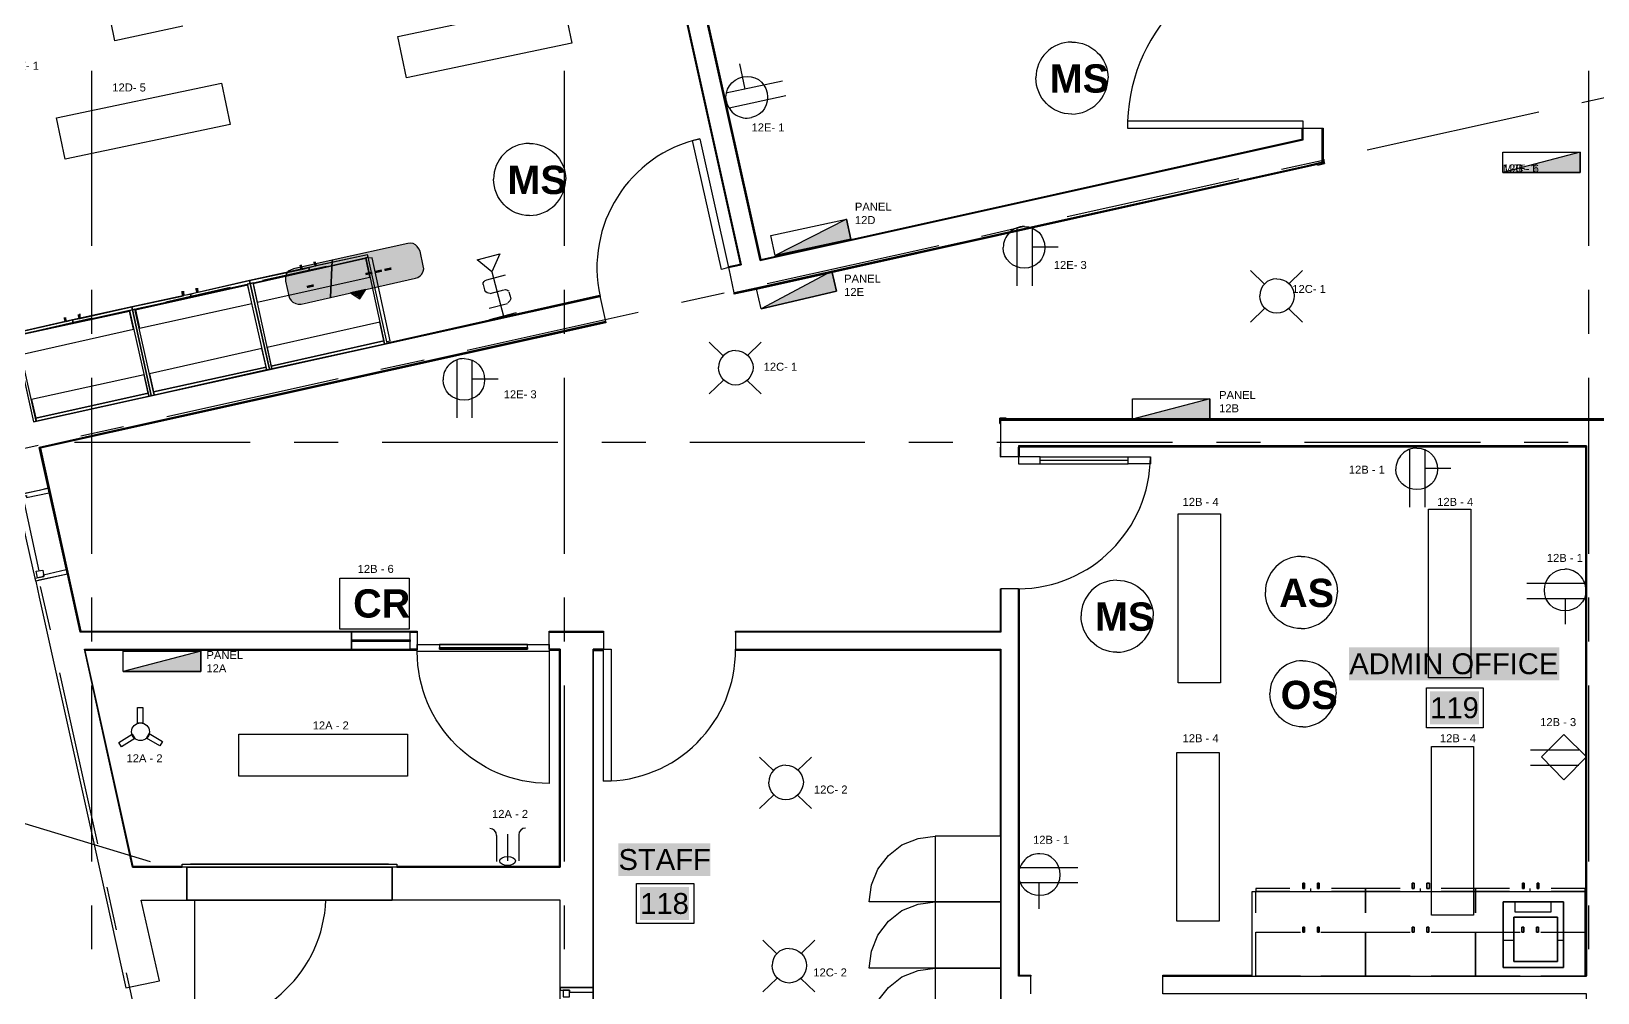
# Model space of a CAD drawing. Header units: inches. Extents: x 14.2 to 49.7, y 0.3 to 22.9.
# Drawn here: x 29.182 to 33.636, y 7.298 to 10.032 of the extents above; entities that cross this region are included whole.
import ezdxf

# ---------------------------------------------------------------- set-up
doc = ezdxf.new("R2010")
doc.units = ezdxf.units.IN
doc.header["$MEASUREMENT"] = 0
for name, color, linetype in [('PDF2_Geometry', 7, 'Continuous'), ('PDF2_Text', 7, 'Continuous'), ('PDF_Text', 7, 'Continuous')]:
    doc.layers.add(name, color=color, linetype=linetype)
for name, color, linetype, true_color in [('PDF2_Solid Fills', 7, 'Continuous', 0x7f7f7f), ('PDF_Geometry', 7, 'Continuous', 0x777777), ('PDF_Solid Fills', 7, 'Continuous', 0xffffff)]:
    doc.layers.add(name, color=color, linetype=linetype, true_color=true_color)
doc.styles.add('PDF Arial', font='arial.ttf')
doc.styles.add('PDF ArialRoundedMT Bold', font='arialbd.ttf')

msp = doc.modelspace()

# ---------------------------------------------------------------- hatches: boundary and pattern name
at = {"layer": 'PDF2_Solid Fills', "lineweight": 25, "transparency": 33554559}
for points in [[(31.297, 9.3958), (31.5123, 9.4412), (31.4998, 9.4982), (31.4949, 9.4971)], [(32.3133, 8.9307), (32.5333, 8.929), (32.5333, 8.9874), (32.5283, 8.9874)], [(29.4436, 8.213), (29.6636, 8.2113), (29.6636, 8.2696), (29.6586, 8.2696)]]:
    msp.add_hatch(color=256, dxfattribs=at).paths.add_polyline_path(points)
at = {"layer": 'PDF_Solid Fills', "lineweight": 25, "transparency": 33554559}
for color, points in [(256, [(33.3668, 9.6321), (33.5868, 9.6305), (33.5868, 9.6888), (33.5818, 9.6888)]), (256, [(33.3668, 9.6321), (33.5868, 9.6305), (33.5868, 9.6888), (33.5818, 9.6888)]), (256, [(33.3668, 9.6321), (33.5868, 9.6305), (33.5868, 9.6888), (33.5818, 9.6888)]), (256, [(30.0345, 9.2767), (30.0478, 9.2801), (30.0561, 9.2817), (30.0695, 9.2851), (30.0778, 9.2867), (30.0845, 9.2884), (30.0928, 9.2901), (30.1061, 9.2934), (30.1145, 9.2951), (30.1211, 9.2967), (30.1295, 9.2984), (30.1428, 9.3017), (30.1511, 9.3034), (30.1578, 9.3051), (30.1661, 9.3067), (30.1795, 9.3101), (30.1878, 9.3117), (30.1944, 9.3134), (30.2028, 9.3151), (30.2161, 9.3184), (30.2244, 9.3201), (30.2311, 9.3217), (30.2394, 9.3234), (30.2528, 9.3267), (30.2611, 9.3284), (30.2811, 9.3334), (30.2844, 9.3351), (30.2928, 9.3434), (30.2944, 9.3467), (30.2961, 9.3517), (30.2978, 9.3651), (30.2961, 9.3651), (30.2961, 9.3734), (30.2944, 9.3734), (30.2944, 9.3817), (30.2928, 9.3817), (30.2928, 9.3901), (30.2911, 9.3901), (30.2911, 9.3984), (30.2894, 9.3984), (30.2894, 9.4067), (30.2878, 9.4067), (30.2878, 9.4101), (30.2861, 9.4101), (30.2861, 9.4134), (30.2844, 9.4134), (30.2844, 9.4167), (30.2744, 9.4267), (30.2678, 9.4301), (30.2528, 9.4301), (30.2461, 9.4284), (30.2378, 9.4267), (30.2311, 9.4251), (30.2144, 9.4217), (30.2078, 9.4201), (30.1994, 9.4184), (30.1928, 9.4167), (30.1761, 9.4134), (30.1695, 9.4117), (30.1611, 9.4101), (30.1545, 9.4084), (30.1378, 9.4051), (30.1311, 9.4034), (30.1228, 9.4017), (30.1161, 9.4001), (30.0995, 9.3967), (30.0928, 9.3951), (30.0845, 9.3934), (30.0778, 9.3917), (30.0611, 9.3884), (30.0545, 9.3867), (30.0378, 9.3834), (30.0361, 9.3467), (30.0345, 9.3117)]), (256, [(29.9045, 9.3217), (29.9061, 9.3217), (29.9061, 9.3151), (29.9078, 9.3151), (29.9078, 9.3084), (29.9095, 9.3084), (29.9095, 9.3017), (29.9111, 9.3017), (29.9111, 9.2951), (29.9128, 9.2951), (29.9128, 9.2884), (29.9145, 9.2884), (29.9145, 9.2801), (29.9161, 9.2801), (29.9161, 9.2734), (29.9178, 9.2734), (29.9211, 9.2701), (29.9211, 9.2667), (29.9228, 9.2667), (29.9261, 9.2634), (29.9311, 9.2617), (29.9345, 9.2601), (29.9411, 9.2584), (29.9495, 9.2567), (29.9495, 9.2584), (29.9661, 9.2617), (29.9728, 9.2634), (29.9811, 9.2651), (29.9878, 9.2667), (29.9961, 9.2684), (30.0028, 9.2701), (30.0111, 9.2717), (30.0178, 9.2734), (30.0261, 9.2751), (30.0328, 9.2767), (30.0378, 9.3817), (30.0311, 9.3817), (30.0245, 9.3801), (30.0161, 9.3784), (30.0095, 9.3767), (30.0011, 9.3751), (29.9878, 9.3717), (29.9795, 9.3701), (29.9728, 9.3684), (29.9645, 9.3667), (29.9511, 9.3634), (29.9428, 9.3617), (29.9361, 9.3601), (29.9278, 9.3584), (29.9245, 9.3567), (29.9195, 9.3551), (29.9128, 9.3517), (29.9111, 9.3484), (29.9078, 9.3451), (29.9045, 9.3317)]), (256, [(31.2573, 9.2449), (31.4719, 9.2933), (31.4586, 9.3501), (31.4538, 9.3489)]), (7, [(30.1311, 9.2967), (30.1328, 9.2984), (30.1261, 9.2984), (30.1195, 9.2967), (30.1111, 9.2951), (30.0978, 9.2917), (30.0895, 9.2901), (30.0961, 9.2867), (30.0978, 9.2851), (30.1011, 9.2834), (30.1028, 9.2817), (30.1095, 9.2784), (30.1111, 9.2767), (30.1178, 9.2734), (30.1178, 9.2751), (30.1195, 9.2784), (30.1211, 9.2801), (30.1245, 9.2867), (30.1261, 9.2884), (30.1278, 9.2917), (30.1295, 9.2934)])]:
    msp.add_hatch(color=color, dxfattribs=at).paths.add_polyline_path(points)

# ---------------------------------------------------------------- linework, layer by layer
at = {"lineweight": 25}
for p, q in [((30.505, 7.7454), (30.505, 7.6716)), ((30.5363, 7.7496), (30.5363, 7.673)), ((30.5679, 7.7471), (30.5679, 7.6732))]:
    msp.add_line(p, q, dxfattribs=at)
for points in [[(29.4842, 8.0647), (29.4842, 8.1091), (29.499, 8.1091), (29.499, 8.0647), (29.4842, 8.0647)], [(29.4309, 8.0098), (29.4684, 8.0335), (29.4763, 8.021), (29.4388, 7.9973), (29.4309, 8.0098)], [(29.5476, 8.0001), (29.5093, 8.0226), (29.5169, 8.0353), (29.5551, 8.0128), (29.5476, 8.0001)]]:
    msp.add_lwpolyline(points, dxfattribs=at)
msp.add_circle((29.4924, 8.0404), 0.0253, dxfattribs=at)
for centre, start, end in [((30.4855, 7.7454), 0.0232, 90.0232), ((30.5874, 7.7471), 89.9768, 179.9768)]:
    msp.add_arc(centre, 0.0195, start, end, dxfattribs=at)
msp.add_ellipse((30.5363, 7.673), major_axis=(0.0223, 0), ratio=0.562044, dxfattribs=at)
at = {"layer": 'PDF2_Geometry', "lineweight": 25}
for points in [[(30.7188, 9.9982), (30.249, 9.8996), (30.2244, 10.0171), (30.6941, 10.1157)], [(29.7478, 9.767), (29.278, 9.6685), (29.2534, 9.7859), (29.7231, 9.8845)], [(31.5123, 9.4412), (31.2974, 9.3942), (31.2849, 9.4512), (31.4998, 9.4982)], [(31.4998, 9.4982), (31.2974, 9.3942), (31.5123, 9.4412)], [(30.5147, 9.3991), (30.4917, 9.3483), (30.4502, 9.3822)], [(32.5333, 8.929), (32.3133, 8.929), (32.3133, 8.9874), (32.5333, 8.9874)], [(32.5333, 8.9874), (32.3133, 8.929), (32.5333, 8.929)], [(32.5637, 8.6597), (32.5637, 8.1797), (32.4437, 8.1797), (32.4437, 8.6597)], [(33.2756, 8.6735), (33.2756, 8.1936), (33.1556, 8.1936), (33.1556, 8.6735)], [(30.2564, 8.4771), (30.2564, 8.3321), (30.0597, 8.3321), (30.0597, 8.4771)], [(29.6636, 8.2113), (29.4436, 8.2113), (29.4436, 8.2696), (29.6636, 8.2696)], [(29.6636, 8.2696), (29.4436, 8.2113), (29.6636, 8.2113)], [(30.2518, 7.914), (29.7718, 7.914), (29.7718, 8.034), (30.2518, 8.034)], [(33.6049, 7.9688), (33.5399, 7.9038), (33.4766, 7.9688), (33.5399, 8.0322)], [(32.5599, 7.9818), (32.5599, 7.5019), (32.4399, 7.5019), (32.4399, 7.9818)], [(33.2837, 7.9984), (33.2837, 7.5184), (33.1637, 7.5184), (33.1637, 7.9984)]]:
    msp.add_lwpolyline(points, close=True, dxfattribs=at)
for points in [[(31.1957, 9.9396), (31.2109, 9.8679)], [(31.3185, 9.8908), (31.1572, 9.8564)], [(31.3276, 9.8484), (31.1662, 9.814)], [(31.9859, 9.3088), (31.9859, 9.4738)], [(32.0293, 9.3088), (32.0293, 9.4738)], [(32.1026, 9.4188), (32.0293, 9.4188)], [(30.4667, 9.3125), (30.4717, 9.2931)], [(30.477, 9.3255), (30.5302, 9.3394)], [(30.4917, 9.3483), (30.5246, 9.2225)], [(32.6487, 9.352), (32.6887, 9.3136)], [(32.7971, 9.352), (32.7571, 9.3136)], [(30.4871, 9.2868), (30.5258, 9.2969)], [(30.5463, 9.2713), (30.5413, 9.2906)], [(30.4843, 9.2447), (30.5359, 9.2582)], [(30.4859, 9.2124), (30.5617, 9.2322)], [(32.6487, 9.2053), (32.6887, 9.2436)], [(32.7971, 9.2053), (32.7571, 9.2436)], [(31.1095, 9.1479), (31.1495, 9.1095)], [(31.2579, 9.1479), (31.2179, 9.1095)], [(30.3928, 8.9332), (30.3928, 9.0982)], [(30.4361, 8.9332), (30.4361, 9.0982)], [(30.5094, 9.0432), (30.4361, 9.0432)], [(31.1095, 9.0012), (31.1495, 9.0395)], [(31.2579, 9.0012), (31.2179, 9.0395)], [(33.1025, 8.6789), (33.1025, 8.8439)], [(33.1458, 8.6789), (33.1458, 8.8439)], [(33.2191, 8.7889), (33.1458, 8.7889)], [(33.4349, 8.4627), (33.5999, 8.4627)], [(33.4349, 8.4193), (33.5999, 8.4193)], [(33.5449, 8.346), (33.5449, 8.4193)], [(33.4449, 7.9888), (33.5832, 7.9888)], [(31.2525, 7.9684), (31.2925, 7.9301)], [(31.4008, 7.9684), (31.3608, 7.9301)], [(33.4449, 7.9455), (33.5832, 7.9455)], [(31.2525, 7.8218), (31.2925, 7.8601)], [(31.4008, 7.8218), (31.3608, 7.8601)], [(32.1578, 7.6537), (31.9928, 7.6537)], [(32.1578, 7.6104), (31.9928, 7.6104)], [(32.0478, 7.537), (32.0478, 7.6104)], [(31.2618, 7.4476), (31.3018, 7.4092)], [(31.4101, 7.4476), (31.3701, 7.4092)], [(31.2618, 7.3009), (31.3018, 7.3392)], [(31.4101, 7.3009), (31.3701, 7.3392)]]:
    msp.add_lwpolyline(points, dxfattribs=at)
for centre, radius, start, end in [((32.1399, 9.9007), 0.101, 89.6269, 180.3731), ((32.1401, 9.9006), 0.1038, 270.2862, 359.7138), ((31.2172, 9.8451), 0.0597, 191.7901, 282.2695), ((30.5977, 9.6122), 0.101, 89.6269, 180.3731), ((30.5979, 9.6121), 0.1038, 270.2862, 359.7138), ((32.0057, 9.4174), 0.0597, 89.7603, 180.2397), ((32.7238, 9.2803), 0.0484, 90.0411, 179.9589), ((30.4125, 9.0418), 0.0597, 89.7603, 180.2397), ((31.1846, 9.0762), 0.0484, 90.0411, 179.9589), ((33.1222, 8.7874), 0.0597, 89.7603, 180.2397), ((32.7923, 8.4378), 0.101, 89.6269, 180.3731), ((32.2684, 8.3704), 0.101, 89.6269, 180.3731), ((33.5435, 8.4429), 0.0597, 359.7603, 90.2397), ((32.7924, 8.4377), 0.1038, 270.2862, 359.7138), ((32.2686, 8.3702), 0.1038, 270.2862, 359.7138), ((32.7974, 8.1493), 0.0932, 89.9056, 180.0944), ((32.7965, 8.1502), 0.096, 270.6194, 359.3806), ((31.3275, 7.8967), 0.0484, 90.0411, 179.9589), ((32.0493, 7.6339), 0.0597, 89.7603, 180.2397), ((31.3368, 7.3759), 0.0484, 90.0411, 179.9589)]:
    msp.add_arc(centre, radius, start, end, dxfattribs=at)
for points in [[(32.1406, 10.0017), (32.1972, 10.0017), (32.2439, 9.9567), (32.2439, 9.9)], [(31.1588, 9.8329), (31.1518, 9.8655), (31.1727, 9.8955), (31.2053, 9.9025)], [(31.2053, 9.9025), (31.2379, 9.9094), (31.2675, 9.8902), (31.2745, 9.8576)], [(32.1406, 9.7967), (32.0839, 9.7967), (32.0389, 9.8434), (32.0389, 9.9)], [(31.2745, 9.8576), (31.2814, 9.825), (31.2625, 9.7937), (31.2299, 9.7867)], [(30.5984, 9.7132), (30.655, 9.7132), (30.7017, 9.6682), (30.7017, 9.6115)], [(30.5984, 9.5082), (30.5417, 9.5082), (30.4967, 9.5549), (30.4967, 9.6115)], [(32.0059, 9.4771), (32.0393, 9.4771), (32.0643, 9.4505), (32.0643, 9.4172)], [(32.0059, 9.3588), (31.9726, 9.3588), (31.9459, 9.3838), (31.9459, 9.4172)], [(32.0643, 9.4172), (32.0643, 9.3838), (32.0393, 9.3588), (32.0059, 9.3588)], [(30.4667, 9.3125), (30.4666, 9.3193), (30.4706, 9.3238), (30.477, 9.3255)], [(32.7237, 9.3286), (32.7504, 9.3286), (32.7737, 9.307), (32.7737, 9.2803)], [(30.4871, 9.2868), (30.4803, 9.2867), (30.4746, 9.2887), (30.4713, 9.2947)], [(30.5274, 9.2973), (30.5323, 9.2986), (30.5363, 9.2962), (30.5404, 9.2938)], [(30.5459, 9.2729), (30.5455, 9.2676), (30.5415, 9.2631), (30.5371, 9.2603)], [(32.7237, 9.2303), (32.6971, 9.2303), (32.6754, 9.2536), (32.6754, 9.2803)], [(32.7737, 9.2803), (32.7737, 9.2536), (32.7504, 9.2303), (32.7237, 9.2303)], [(30.4128, 9.1015), (30.4461, 9.1015), (30.4711, 9.0749), (30.4711, 9.0415)], [(31.1845, 9.1245), (31.2112, 9.1245), (31.2345, 9.1029), (31.2345, 9.0762)], [(31.1845, 9.0262), (31.1579, 9.0262), (31.1362, 9.0495), (31.1362, 9.0762)], [(31.2345, 9.0762), (31.2345, 9.0495), (31.2112, 9.0262), (31.1845, 9.0262)], [(30.4128, 8.9832), (30.3794, 8.9832), (30.3528, 9.0082), (30.3528, 9.0415)], [(30.4711, 9.0415), (30.4711, 9.0082), (30.4461, 8.9832), (30.4128, 8.9832)], [(33.1224, 8.8472), (33.1558, 8.8472), (33.1808, 8.8205), (33.1808, 8.7872)], [(33.1224, 8.7289), (33.0891, 8.7289), (33.0625, 8.7539), (33.0625, 8.7872)], [(33.1808, 8.7872), (33.1808, 8.7539), (33.1558, 8.7289), (33.1224, 8.7289)], [(32.793, 8.5388), (32.8496, 8.5388), (32.8963, 8.4938), (32.8963, 8.4372)], [(32.2691, 8.4714), (32.3258, 8.4714), (32.3724, 8.4264), (32.3724, 8.3697)], [(33.4849, 8.4427), (33.4849, 8.476), (33.5099, 8.5027), (33.5433, 8.5027)], [(32.793, 8.3339), (32.7363, 8.3339), (32.6913, 8.3805), (32.6913, 8.4372)], [(33.5433, 8.3843), (33.5099, 8.3843), (33.4849, 8.4093), (33.4849, 8.4427)], [(33.6033, 8.4427), (33.6033, 8.4093), (33.5766, 8.3843), (33.5433, 8.3843)], [(32.2691, 8.2664), (32.2124, 8.2664), (32.1674, 8.3131), (32.1674, 8.3697)], [(32.7975, 8.2425), (32.8492, 8.2425), (32.8925, 8.2008), (32.8925, 8.1491)], [(32.7975, 8.0541), (32.7459, 8.0541), (32.7042, 8.0975), (32.7042, 8.1491)], [(31.3275, 7.9451), (31.3541, 7.9451), (31.3775, 7.9234), (31.3775, 7.8968)], [(31.3275, 7.8468), (31.3008, 7.8468), (31.2791, 7.8701), (31.2791, 7.8968)], [(31.3775, 7.8968), (31.3775, 7.8701), (31.3541, 7.8468), (31.3275, 7.8468)], [(32.1078, 7.6337), (32.1078, 7.667), (32.0828, 7.6937), (32.0495, 7.6937)], [(31.9895, 7.6337), (31.9895, 7.6004), (32.0162, 7.5754), (32.0495, 7.5754)], [(32.0495, 7.5754), (32.0828, 7.5754), (32.1078, 7.6004), (32.1078, 7.6337)], [(31.3368, 7.4242), (31.3635, 7.4242), (31.3868, 7.4026), (31.3868, 7.3759)], [(31.3368, 7.3259), (31.3101, 7.3259), (31.2885, 7.3492), (31.2885, 7.3759)], [(31.3868, 7.3759), (31.3868, 7.3492), (31.3635, 7.3259), (31.3368, 7.3259)]]:
    msp.add_open_spline(points, degree=3, dxfattribs=at)
at = {"layer": 'PDF_Geometry', "lineweight": 25}
for points in [[(30.6744, 11.9833), (31.2544, 9.3801), (32.7993, 9.7234), (32.7993, 9.7567), (32.8527, 9.7567), (32.8527, 9.7317), (32.8527, 9.6601), (32.7993, 9.6467), (31.2427, 9.3017), (31.1811, 9.2884), (31.1661, 9.3567), (31.1644, 9.3601), (31.2011, 9.3684), (30.6211, 11.9766)], [(31.2544, 9.3801), (30.6744, 11.9833)], [(30.6761, 11.9833), (31.2544, 9.3817), (30.6761, 11.9833)], [(28.6095, 11.5283), (29.1328, 9.1734), (28.6112, 11.5283), (28.6112, 11.5266), (30.6194, 11.9733), (31.1977, 9.3701), (31.1994, 9.3701), (30.6194, 11.975), (30.6211, 11.9766), (31.2011, 9.3684)], [(31.1994, 9.3701), (30.6211, 11.975)], [(30.6778, 11.9816), (31.2561, 9.3834), (32.796, 9.7251), (32.7977, 9.7251), (32.796, 9.7251), (32.796, 9.7567), (32.7977, 9.7567), (32.7993, 9.7567)], [(29.1345, 9.1751), (28.6112, 11.5266), (28.6112, 11.5283), (29.1328, 9.1734), (29.2795, 9.2067)], [(29.3545, 9.4217), (29.3545, 9.92)], [(30.6978, 9.4217), (30.6978, 9.92)], [(33.611, 9.4217), (33.611, 9.92)], [(33.591, 9.83), (33.7126, 9.8567)], [(32.981, 9.6951), (33.4693, 9.8034)], [(32.8543, 9.6584), (31.2444, 9.3001), (31.1811, 9.2867), (31.1811, 9.2884), (31.2427, 9.3017), (32.8527, 9.6601), (32.8527, 9.7567), (32.8543, 9.7567), (32.8543, 9.6717), (32.8543, 9.7567), (32.856, 9.7567), (32.856, 9.6717), (32.8593, 9.6567), (32.841, 9.6517), (32.841, 9.6534), (31.2444, 9.2984), (31.1811, 9.2851), (31.1811, 9.2867), (31.2444, 9.3001), (32.841, 9.6551)], [(32.7977, 9.7567), (32.7977, 9.7251), (32.7977, 9.7567)], [(32.7977, 9.7251), (32.7977, 9.7567)], [(31.1644, 9.3617), (31.1644, 9.3634), (31.1977, 9.3701), (31.1994, 9.3701), (31.1644, 9.3617), (31.1644, 9.3601), (31.1444, 9.3551), (31.0627, 9.7217), (31.0827, 9.7267), (31.1644, 9.3601)], [(31.2544, 9.3817), (32.7977, 9.7251), (31.2544, 9.3817)], [(32.7993, 9.7234), (31.2994, 9.3901)], [(32.7377, 9.6401), (32.8593, 9.6667)], [(32.8543, 9.6651), (32.8543, 9.6584), (32.8543, 9.6651)], [(32.1277, 9.5051), (32.616, 9.6134)], [(31.8844, 9.4501), (32.006, 9.4784)], [(31.2744, 9.3151), (31.7627, 9.4234)], [(30.1944, 9.1467), (30.7978, 9.2817), (30.7978, 9.2801), (30.7994, 9.2801), (30.7994, 9.2784), (29.1878, 8.9218), (30.7994, 9.2801), (30.1944, 9.1451), (30.1928, 9.1501), (30.2028, 9.1517), (30.1511, 9.3884), (30.1411, 9.3867), (30.1395, 9.3901), (30.1378, 9.3967), (29.9911, 9.3651)], [(29.6561, 9.2901), (29.8028, 9.3234), (29.9495, 9.3551), (29.9478, 9.3634), (29.9461, 9.3667), (29.9461, 9.3651), (29.9478, 9.3634), (29.9495, 9.3551)], [(30.1328, 9.3867), (29.8128, 9.3151), (30.1328, 9.3867)], [(29.8128, 9.3151), (30.1328, 9.3867)], [(30.0211, 9.3634), (29.8395, 9.3234)], [(29.9511, 9.3551), (29.9711, 9.3601), (29.9728, 9.3517), (30.1395, 9.3901), (30.1378, 9.3967), (29.9711, 9.3601), (29.9895, 9.3651)], [(31.1644, 9.3617), (31.1994, 9.3701), (31.1644, 9.3617)], [(29.7978, 9.3117), (29.4778, 9.2417), (29.7978, 9.3117)], [(29.4778, 9.2401), (29.7978, 9.3117)], [(29.6161, 9.2817), (29.6345, 9.2851), (29.6361, 9.2784), (29.8045, 9.3151), (29.8028, 9.3234), (29.6345, 9.2851), (29.6545, 9.2901)], [(29.3212, 9.2151), (29.4678, 9.2484), (29.6145, 9.2801)], [(29.3545, 9.1717), (29.3545, 9.2967)], [(29.7478, 9.3034), (29.5645, 9.2617)], [(30.6978, 9.1717), (30.6978, 9.2967)], [(31.0311, 9.2617), (31.1527, 9.2884)], [(33.611, 9.1717), (33.611, 9.2967)], [(29.4611, 9.2384), (29.1412, 9.1667), (29.4611, 9.2384)], [(29.1412, 9.1667), (29.4611, 9.2367)], [(29.2812, 9.2067), (29.2995, 9.2117), (29.3012, 9.2034), (29.4695, 9.2401), (29.4678, 9.2484), (29.2995, 9.2117), (29.3195, 9.2151)], [(30.4211, 9.1251), (30.9078, 9.2334)], [(29.3512, 9.2151), (29.1995, 9.1801)], [(29.2045, 8.8484), (30.8144, 9.2067), (30.8161, 9.2051), (29.2062, 8.8484), (29.3228, 8.3234)], [(29.2845, 8.4868), (29.2045, 8.8484), (29.2045, 8.8468), (30.8161, 9.2051), (30.8161, 9.2034), (29.2078, 8.8468), (29.3228, 8.3268), (30.2794, 8.3268), (30.2794, 8.3251), (30.2794, 8.3234), (29.3212, 8.3234), (29.3212, 8.3251), (30.2794, 8.3251), (29.3228, 8.3251), (29.2062, 8.8484)], [(30.1761, 9.0717), (30.2994, 9.0984)], [(29.3545, 8.5468), (29.3545, 9.0467)], [(29.5678, 8.9368), (30.0545, 9.0451)], [(30.6978, 8.5468), (30.6978, 9.0467)], [(33.611, 8.5468), (33.611, 9.0467)], [(29.1878, 8.9218), (29.1878, 8.9218)], [(29.1878, 8.9218), (29.1878, 8.9218)], [(29.1895, 8.9218), (29.1895, 8.9218)], [(31.9377, 8.9284), (31.9377, 8.8218), (31.9394, 8.8218), (31.9394, 8.9268), (33.6743, 8.9268), (34.116, 8.9268), (34.116, 8.9284), (34.116, 8.9301), (33.6743, 8.9301), (31.9544, 8.9301), (31.9544, 8.9318), (31.936, 8.9318), (31.936, 8.9168), (31.9377, 8.9168), (31.936, 8.9168), (31.936, 8.9318), (31.9544, 8.9318), (31.9544, 8.9284), (31.9377, 8.9284), (31.9377, 8.9168), (31.9377, 8.8218), (31.9377, 8.8501)], [(31.9394, 8.9284), (33.6743, 8.9284), (31.9544, 8.9284)], [(33.681, 5.7302), (33.4027, 5.7302), (33.4027, 5.8235), (33.6043, 5.8235), (33.6043, 7.2952), (32.3994, 7.2952), (32.3994, 7.3452), (33.6043, 7.3452), (33.6043, 8.8534), (31.9894, 8.8534), (31.9894, 8.8218), (31.9394, 8.8218), (31.9394, 8.8968), (31.9394, 8.9268), (31.9894, 8.9268), (33.6743, 8.9268), (34.116, 8.9268), (34.116, 8.8968), (34.116, 8.8534), (33.9293, 8.8534)], [(29.3228, 8.8818), (29.4445, 8.9084)], [(28.7128, 8.7468), (29.2012, 8.8551)], [(29.3045, 8.8634), (29.8045, 8.8634)], [(29.9295, 8.8634), (30.0545, 8.8634)], [(30.1795, 8.8634), (30.6794, 8.8634)], [(30.8044, 8.8634), (30.9294, 8.8634)], [(31.0544, 8.8634), (31.5527, 8.8634)], [(31.6777, 8.8634), (31.8027, 8.8634)], [(31.9277, 8.8634), (32.4277, 8.8634)], [(31.9377, 8.8218), (31.9377, 8.8218)], [(33.581, 8.8534), (31.9894, 8.8534)], [(31.991, 8.8218), (31.991, 8.8518), (31.991, 8.8218), (31.9894, 8.8218), (31.9894, 8.8501)], [(33.6043, 7.3452), (33.6043, 8.8534), (33.6043, 7.3468), (33.601, 7.3468), (33.6043, 7.3468), (33.6026, 7.3468), (33.6026, 7.3485), (33.6026, 8.8501), (31.991, 8.8501), (31.991, 8.8518), (33.6043, 8.8518), (31.991, 8.8518), (31.991, 8.8501), (31.991, 8.8218), (31.991, 8.8518)], [(31.991, 8.8218), (31.991, 8.8218)], [(32.051, 8.8218), (32.301, 8.8218)], [(32.5527, 8.8634), (32.6777, 8.8634)], [(32.8027, 8.8634), (33.3027, 8.8634)], [(33.4277, 8.8634), (33.5526, 8.8634)], [(33.6043, 8.8518), (33.6043, 7.3468), (33.6026, 7.3468), (33.6026, 7.3485), (33.601, 7.3485)], [(32.301, 8.8118), (32.051, 8.8118)], [(32.051, 8.8018), (32.301, 8.8018)], [(29.1395, 8.7134), (29.1412, 8.7051), (29.1678, 8.7118), (29.1678, 8.7068), (29.2328, 8.7201), (29.2295, 8.7334)], [(29.2045, 8.4984), (29.1628, 8.6918)], [(29.1945, 8.4684), (29.1928, 8.4768), (29.2178, 8.4818), (29.2162, 8.4868), (29.2812, 8.5018), (29.2845, 8.4884)], [(29.6111, 7.6551), (29.4695, 7.6551), (29.3328, 8.2751), (30.0928, 8.2751), (30.0928, 8.3234), (29.3212, 8.3234), (29.2845, 8.4884), (29.2045, 8.4718), (29.1945, 8.4684), (29.2045, 8.4234), (29.3961, 7.5618), (29.4511, 7.3118), (29.5461, 7.3318), (29.4945, 7.5618), (29.6461, 7.5618)], [(29.2362, 8.3301), (29.2078, 8.4534)], [(29.3545, 8.2968), (29.3545, 8.4218)], [(30.6978, 8.2968), (30.6978, 8.4218)], [(31.9394, 8.3234), (31.1844, 8.3234), (31.1844, 8.3251), (31.1844, 8.3268), (31.9377, 8.3268), (31.9377, 8.3251), (31.9377, 8.3268), (31.9377, 8.4468), (31.9394, 8.4468), (31.9394, 8.3651)], [(32.0244, 7.2952), (32.0244, 7.3452), (31.9894, 7.3452), (31.9894, 8.2984), (31.9894, 8.4468), (31.9394, 8.4468), (31.9394, 8.3234), (31.1844, 8.3234), (31.1844, 8.2751), (31.9394, 8.2751), (31.9394, 6.9918)], [(31.9377, 8.4468), (31.9377, 8.4468)], [(31.9377, 8.3251), (31.9377, 8.4468), (31.9377, 8.3251)], [(31.991, 7.3468), (31.991, 8.2984), (31.991, 7.3485), (32.0244, 7.3485), (32.0244, 7.3468), (32.0244, 7.3452), (31.9894, 7.3452), (31.9894, 8.2984), (31.9894, 8.4468), (31.991, 8.4468), (31.991, 8.2984), (31.991, 8.4468), (31.991, 8.2984), (31.991, 7.3452)], [(31.991, 8.4468), (31.991, 8.4468)], [(33.611, 8.2968), (33.611, 8.4218)], [(30.0928, 8.3234), (30.0928, 8.3018), (30.2594, 8.3018), (30.2594, 8.3234)], [(30.2594, 8.2751), (30.2594, 8.2968), (30.0928, 8.2968), (30.0928, 8.2751)], [(30.2211, 7.6551), (30.6861, 7.6551), (30.6861, 8.2751), (30.6544, 8.2751), (30.6544, 8.3234), (30.8094, 8.3234), (30.8094, 8.2751), (30.7794, 8.2751), (30.7794, 7.6551), (30.7794, 7.3135), (30.6861, 7.3135), (30.6861, 7.5618), (30.2078, 7.5618), (30.2078, 7.6551)], [(30.2794, 8.2884), (30.6544, 8.2884)], [(30.5928, 8.2884), (30.3428, 8.2884)], [(30.6544, 8.3251), (30.8094, 8.3251), (30.6544, 8.3251)], [(31.1844, 8.3251), (31.9377, 8.3251), (31.1844, 8.3251)], [(29.3328, 8.2734), (29.4711, 7.6568), (29.3328, 8.2751), (30.2794, 8.2751), (30.2794, 8.2734), (29.3328, 8.2734), (30.2794, 8.2734)], [(29.3328, 8.2751), (29.4695, 7.6551), (29.6111, 7.6551), (29.6111, 7.6635), (30.2211, 7.6635), (30.2211, 7.6551), (29.6111, 7.6551), (29.6111, 7.6635), (30.2211, 7.6635), (30.2211, 7.6551), (30.5694, 7.6551)], [(30.6544, 8.2684), (30.2794, 8.2684), (30.2794, 8.2718), (29.3345, 8.2718), (29.4711, 7.6568), (29.6111, 7.6568)], [(30.2211, 7.6568), (30.6844, 7.6568), (30.6861, 7.6568), (30.6861, 8.2751), (30.6861, 7.6551)], [(30.3428, 8.2801), (30.5928, 8.2801)], [(30.6861, 8.2734), (30.6544, 8.2734), (30.6861, 8.2734), (30.6861, 7.6568), (30.6844, 7.6568), (30.6844, 8.2718), (30.6544, 8.2718)], [(30.7794, 8.2734), (30.8094, 8.2734), (30.7794, 8.2734), (30.7794, 7.6551), (30.7794, 8.2751), (30.7794, 7.6551), (30.7794, 6.9918)], [(31.7527, 6.9935), (30.7811, 6.9935), (30.7811, 7.6551), (30.7811, 8.2718), (30.8094, 8.2718), (30.8094, 8.2734), (30.8094, 8.2751), (30.8311, 8.2751), (30.8311, 7.9001), (30.8094, 7.9001), (30.8094, 8.2751)], [(31.9377, 7.7435), (31.9377, 8.2718), (31.9377, 8.2734), (31.9377, 8.2718), (31.1844, 8.2718), (31.1844, 8.2734), (31.1844, 8.2751), (31.9394, 8.2751), (31.9394, 7.7435)], [(31.9377, 7.7435), (31.9377, 8.2734), (31.9377, 7.7435)], [(29.3712, 7.7218), (29.2628, 8.2084)], [(29.3545, 7.6718), (29.3545, 8.1718)], [(30.6978, 7.6718), (30.6978, 8.1718)], [(33.611, 7.6718), (33.611, 8.1718)], [(31.7527, 7.1818), (31.5644, 7.1818), (31.5711, 7.2302), (31.5894, 7.2752), (31.6194, 7.3135), (31.6577, 7.3435), (31.7044, 7.3618), (31.7527, 7.3685), (31.5644, 7.3685), (31.5711, 7.4168), (31.5894, 7.4618), (31.6194, 7.5018), (31.6577, 7.5318), (31.7044, 7.5501), (31.7527, 7.5568), (31.5644, 7.5568), (31.5711, 7.6051), (31.5894, 7.6501), (31.6194, 7.6885), (31.6577, 7.7185), (31.7044, 7.7368), (31.7527, 7.7435)], [(29.4711, 7.6568), (29.4711, 7.6568)], [(29.4711, 7.6568), (29.6111, 7.6568), (29.4711, 7.6568)], [(29.6245, 7.6551), (30.2078, 7.6551)], [(30.2078, 7.5618), (30.2078, 7.6551), (30.2078, 7.5618), (30.0411, 7.5618)], [(30.2211, 7.6568), (30.6861, 7.6568), (30.2211, 7.6568)], [(31.9394, 6.9918), (30.7794, 6.9918), (30.7794, 7.6551), (30.7794, 7.0302)], [(29.4245, 7.4768), (29.3978, 7.5985)], [(30.2078, 7.6068), (30.2078, 7.6118)], [(32.761, 7.5951), (32.6643, 7.5951), (32.6643, 7.5868)], [(32.6643, 7.5251), (32.6643, 7.5868), (32.761, 7.5868)], [(32.7977, 7.5951), (32.8027, 7.5951), (32.7977, 7.5951)], [(32.7977, 7.5951), (32.8027, 7.5951), (32.7977, 7.5951)], [(32.821, 7.5868), (32.821, 7.5951)], [(33.0743, 7.5951), (32.976, 7.5951), (32.976, 7.5868), (32.976, 7.5951), (32.8793, 7.5951)], [(32.8793, 7.5868), (32.976, 7.5868), (32.976, 7.5251), (32.976, 7.5868), (33.0743, 7.5868)], [(33.1093, 7.5951), (33.1143, 7.5951), (33.1093, 7.5951)], [(33.1093, 7.5951), (33.1143, 7.5951), (33.1093, 7.5951)], [(33.1327, 7.5868), (33.1327, 7.5951)], [(33.386, 7.5951), (33.2893, 7.5951), (33.2893, 7.5868), (33.2893, 7.5951), (33.191, 7.5951)], [(33.191, 7.5868), (33.2893, 7.5868), (33.2893, 7.5251), (33.2893, 7.5868), (33.386, 7.5868)], [(33.4227, 7.5951), (33.4277, 7.5951), (33.4227, 7.5951)], [(33.4227, 7.5951), (33.4277, 7.5951), (33.4227, 7.5951)], [(33.4443, 7.5868), (33.4443, 7.5951)], [(33.601, 7.5868), (33.601, 7.5951), (33.5043, 7.5951)], [(33.5043, 7.5868), (33.601, 7.5868), (33.601, 7.5251)], [(29.3545, 7.4218), (29.3545, 7.5468)], [(30.2078, 7.5618), (29.6245, 7.5618), (30.2078, 7.5618)], [(30.0211, 7.5618), (30.0411, 7.5618)], [(30.6978, 7.4218), (30.6978, 7.5468)], [(33.5393, 7.4668), (33.5393, 7.4718), (33.5393, 7.4735), (33.5393, 7.4768), (33.5393, 7.5168), (33.5393, 7.5568), (33.3677, 7.5568), (33.4527, 7.5568), (33.5393, 7.5568), (33.5393, 7.5485), (33.5393, 7.5385), (33.5393, 7.5285), (33.5393, 7.5168), (33.5393, 7.4935), (33.5393, 7.4685), (33.5393, 7.4468), (33.5393, 7.4085), (33.5393, 7.3701), (33.5393, 7.3868), (33.5393, 7.3701), (33.3677, 7.3701), (33.5393, 7.3701), (33.3677, 7.3701), (33.3677, 7.3868), (33.3677, 7.3701), (33.3677, 7.4085), (33.3677, 7.4468), (33.3677, 7.4685), (33.3677, 7.4935), (33.3677, 7.5168), (33.3677, 7.5285), (33.3677, 7.5385), (33.3677, 7.5485), (33.3677, 7.5568), (33.3677, 7.5268), (33.3677, 7.5251), (33.3677, 7.5235), (33.3677, 7.5218), (33.3677, 7.5201), (33.3677, 7.5168), (33.3677, 7.4535), (33.3677, 7.3885), (33.3677, 7.4535), (33.3677, 7.5168), (33.3677, 7.5201), (33.3677, 7.5218), (33.3677, 7.5235), (33.3677, 7.5251), (33.3677, 7.5268), (33.3677, 7.5568), (33.4027, 7.5568), (33.4277, 7.5568), (33.4527, 7.5568), (33.4776, 7.5568), (33.5026, 7.5568), (33.5393, 7.5568), (33.5393, 7.5268), (33.5393, 7.5251), (33.5393, 7.5235), (33.5393, 7.5218), (33.5393, 7.5201), (33.5393, 7.5168), (33.5393, 7.4535), (33.5393, 7.3885), (33.5393, 7.4535), (33.5393, 7.5168), (33.5393, 7.5201), (33.5393, 7.5218), (33.5393, 7.5235), (33.5393, 7.5251), (33.5393, 7.5268), (33.5393, 7.5568), (33.5043, 7.5568), (33.4793, 7.5568), (33.4527, 7.5568), (33.426, 7.5568), (33.401, 7.5568), (33.401, 7.5485), (33.401, 7.5385), (33.401, 7.5285), (33.5043, 7.5285), (33.5043, 7.5385), (33.5043, 7.5485), (33.5043, 7.5568), (33.401, 7.5568), (33.3677, 7.5568), (33.3677, 7.4651), (33.3677, 7.3701), (33.3677, 7.4651), (33.3677, 7.5568), (33.3677, 7.5168), (33.3677, 7.4768), (33.3677, 7.4735), (33.3677, 7.4718), (33.3677, 7.4668)], [(33.3677, 7.5568), (33.401, 7.5568), (33.401, 7.5485), (33.401, 7.5385), (33.401, 7.5285), (33.5043, 7.5285), (33.5043, 7.5385), (33.5043, 7.5485), (33.5043, 7.5568), (33.5393, 7.5568)], [(33.401, 7.5568), (33.5043, 7.5568), (33.401, 7.5568)], [(33.4793, 7.5568), (33.4527, 7.5568), (33.426, 7.5568)], [(33.611, 7.4218), (33.611, 7.5468)], [(33.3977, 7.4468), (33.3977, 7.4785), (33.3977, 7.5135), (33.5226, 7.5135), (33.5226, 7.4785), (33.5226, 7.4468), (33.5226, 7.4168), (33.5226, 7.3868), (33.3977, 7.3868), (33.3977, 7.4168), (33.3977, 7.4468), (33.3677, 7.4468)], [(32.791, 7.3452), (32.6643, 7.3452), (32.6643, 7.4701), (32.791, 7.4701)], [(32.7977, 7.4701), (32.8027, 7.4701), (32.7977, 7.4701)], [(32.7977, 7.4701), (32.8027, 7.4701), (32.7977, 7.4701)], [(32.8393, 7.4701), (32.8443, 7.4701), (32.8393, 7.4701)], [(32.8393, 7.4701), (32.8443, 7.4701), (32.8393, 7.4701)], [(32.8493, 7.4701), (32.976, 7.4701), (32.976, 7.3452), (32.8493, 7.3452)], [(33.1027, 7.3452), (32.976, 7.3452), (32.976, 7.4701), (33.1027, 7.4701)], [(33.1093, 7.4701), (33.1143, 7.4701), (33.1093, 7.4701)], [(33.1093, 7.4701), (33.1143, 7.4701), (33.1093, 7.4701)], [(33.151, 7.4701), (33.156, 7.4701), (33.151, 7.4701)], [(33.151, 7.4701), (33.156, 7.4701), (33.151, 7.4701)], [(33.1627, 7.4701), (33.2893, 7.4701), (33.2893, 7.3452), (33.1627, 7.3452)], [(33.416, 7.3452), (33.2893, 7.3452), (33.2893, 7.4701), (33.416, 7.4701)], [(33.421, 7.4701), (33.426, 7.4701), (33.421, 7.4701)], [(33.421, 7.4701), (33.426, 7.4701), (33.421, 7.4701)], [(33.4627, 7.4701), (33.4677, 7.4701), (33.4627, 7.4701)], [(33.4627, 7.4701), (33.4677, 7.4701), (33.4627, 7.4701)], [(33.4743, 7.4701), (33.601, 7.4701), (33.601, 7.3452), (33.4743, 7.3452)], [(33.5393, 7.4468), (33.5226, 7.4468)], [(32.761, 7.3452), (32.6643, 7.3452), (32.6643, 7.4068)], [(33.0743, 7.3452), (32.976, 7.3452), (32.976, 7.4068), (32.976, 7.3452), (32.8793, 7.3452)], [(33.386, 7.3452), (33.2893, 7.3452), (33.2893, 7.4068), (33.2893, 7.3452), (33.191, 7.3452)], [(33.601, 7.4068), (33.601, 7.3452), (33.5043, 7.3452)], [(29.5611, 6.8668), (29.4528, 7.3552)], [(30.6861, 7.3135), (30.6861, 7.3052), (30.7128, 7.3052), (30.7128, 7.3002), (30.7794, 7.3002), (30.7794, 7.3135)], [(31.9894, 7.3452), (31.9894, 7.3468), (32.0244, 7.3468), (31.991, 7.3468), (32.0244, 7.3468)], [(32.3994, 7.3452), (32.3994, 7.3468), (32.3994, 7.3485), (32.6527, 7.3485)]]:
    msp.add_lwpolyline(points, dxfattribs=at)
for points in [[(30.7994, 9.2751), (30.8144, 9.2067), (29.4195, 8.8968), (29.2045, 8.8484), (29.2295, 8.7334), (29.2045, 8.7268), (29.1395, 8.7134), (28.4979, 11.5983), (28.5895, 11.6183), (29.1078, 11.735), (29.1278, 11.645), (28.6095, 11.5283), (29.1878, 8.9218), (30.7994, 9.2784)], [(32.7993, 9.7767), (32.2994, 9.7767), (32.2994, 9.7567), (32.7993, 9.7567)], [(32.8527, 9.6717), (32.856, 9.6584), (32.841, 9.6551), (32.841, 9.6517), (32.8593, 9.6567), (32.856, 9.6717)], [(33.5868, 9.6305), (33.3668, 9.6305), (33.3668, 9.6888), (33.5868, 9.6888)], [(33.5868, 9.6888), (33.3668, 9.6305), (33.5868, 9.6305)], [(33.5868, 9.6305), (33.3668, 9.6305), (33.3668, 9.6888), (33.5868, 9.6888)], [(33.5868, 9.6888), (33.3668, 9.6305), (33.5868, 9.6305)], [(33.5868, 9.6305), (33.3668, 9.6305), (33.3668, 9.6888), (33.5868, 9.6888)], [(33.5868, 9.6888), (33.3668, 9.6305), (33.5868, 9.6305)], [(32.856, 9.6601), (32.856, 9.6584)], [(29.8045, 9.3151), (29.9728, 9.3517), (29.9711, 9.3601), (29.8028, 9.3234)], [(29.8245, 9.2617), (30.1445, 9.3334), (30.1328, 9.3867), (29.8128, 9.3151)], [(29.9495, 9.3634), (29.9528, 9.3567), (29.9495, 9.3634), (29.9495, 9.3667), (29.9495, 9.3684), (29.9495, 9.3667)], [(29.9895, 9.3634), (29.9878, 9.3717), (29.9861, 9.3751), (29.9861, 9.3767), (29.9861, 9.3751), (29.9878, 9.3717)], [(29.9895, 9.3734), (29.9928, 9.3651), (29.9895, 9.3734), (29.9895, 9.3751), (29.9895, 9.3767)], [(30.1861, 9.1434), (30.1944, 9.1451), (30.1395, 9.3901), (30.1328, 9.3884)], [(31.2561, 9.3834), (31.2544, 9.3817)], [(29.4895, 9.1884), (29.8095, 9.2584), (29.7978, 9.3117), (29.4778, 9.2401)], [(29.8511, 9.0701), (29.8595, 9.0717), (29.8045, 9.3151), (29.7961, 9.3134)], [(29.8128, 9.3167), (29.8045, 9.3151), (29.8595, 9.0717), (29.8661, 9.0734)], [(31.4719, 9.2933), (31.2577, 9.2433), (31.2444, 9.3001), (31.4586, 9.3501)], [(31.4586, 9.3501), (31.2577, 9.2433), (31.4719, 9.2933)], [(29.4695, 9.2401), (29.6361, 9.2784), (29.6345, 9.2851), (29.4678, 9.2484)], [(29.6128, 9.2801), (29.6111, 9.2884), (29.6111, 9.2917), (29.6111, 9.2934), (29.6111, 9.2917), (29.6111, 9.2884)], [(29.6145, 9.2901), (29.6161, 9.2817), (29.6145, 9.2901), (29.6145, 9.2917), (29.6145, 9.2934)], [(29.6528, 9.2901), (29.6511, 9.2984), (29.6511, 9.3001), (29.6511, 9.3017), (29.6511, 9.2984)], [(29.6545, 9.2984), (29.6561, 9.2901), (29.6545, 9.2984), (29.6545, 9.3001), (29.6545, 9.3017)], [(29.1528, 9.1134), (29.4728, 9.1851), (29.4611, 9.2367), (29.1412, 9.1667)], [(29.3178, 9.2151), (29.3162, 9.2234), (29.3162, 9.2251), (29.3162, 9.2267), (29.3162, 9.2234)], [(29.3195, 9.2234), (29.3212, 9.2151), (29.3195, 9.2234), (29.3195, 9.2267), (29.3195, 9.2284), (29.3195, 9.2267)], [(29.5161, 8.9951), (29.5228, 8.9968), (29.4695, 9.2401), (29.4611, 9.2384)], [(29.4761, 9.2417), (29.4695, 9.2401), (29.5228, 8.9968), (29.5311, 8.9984)], [(29.1345, 9.1667), (29.3012, 9.2034), (29.2995, 9.2117), (29.1328, 9.1734)], [(29.2778, 9.2067), (29.2762, 9.2151), (29.2762, 9.2167), (29.2762, 9.2184), (29.2762, 9.2151)], [(29.2795, 9.2151), (29.2812, 9.2067), (29.2795, 9.2151), (29.2795, 9.2167), (29.2795, 9.2184)], [(29.8645, 9.0801), (30.1845, 9.1517), (30.1728, 9.2051), (29.8528, 9.1334)], [(29.1412, 9.1684), (29.1345, 9.1667), (29.1878, 8.9218), (29.1962, 8.9234)], [(30.1861, 9.1434), (30.1845, 9.1517), (29.8645, 9.0801), (29.8661, 9.0734)], [(29.5295, 9.0067), (29.8495, 9.0767), (29.8378, 9.1301), (29.5178, 9.0584)], [(29.1945, 8.9318), (29.5145, 9.0034), (29.5028, 9.0551), (29.1828, 8.9851)], [(29.8511, 9.0701), (29.8495, 9.0767), (29.5295, 9.0067), (29.5311, 8.9984)], [(29.5161, 8.9951), (29.5145, 9.0034), (29.1945, 8.9318), (29.1962, 8.9234)], [(31.9894, 8.8018), (32.051, 8.8018), (32.051, 8.8218), (31.9894, 8.8218)], [(32.3644, 8.8018), (32.301, 8.8018), (32.301, 8.8218), (32.3644, 8.8218)], [(29.2845, 8.4884), (29.1945, 8.4684), (29.1395, 8.7134), (29.2295, 8.7334)], [(29.1962, 8.4968), (29.2145, 8.5001), (29.2178, 8.4818), (29.1995, 8.4784)], [(30.2594, 8.3018), (30.2594, 8.2968), (30.0928, 8.2968), (30.0928, 8.3018)], [(30.2594, 8.3234), (30.2794, 8.3234), (30.2794, 8.2751), (30.2594, 8.2751)], [(30.2794, 8.2684), (30.2794, 8.2884), (30.3428, 8.2884), (30.3428, 8.2751), (30.5928, 8.2751), (30.5928, 8.2884), (30.6544, 8.2884), (30.6544, 8.2684)], [(30.8094, 8.3251), (30.8094, 8.3234), (30.6544, 8.3234), (30.6544, 8.3251), (30.6544, 8.3268), (30.8094, 8.3268)], [(30.3428, 8.2751), (30.3428, 8.2801), (30.5928, 8.2801), (30.5928, 8.2751)], [(30.5928, 8.2751), (30.3428, 8.2751)], [(31.1844, 8.2734), (31.9377, 8.2734)], [(31.9394, 7.5568), (31.9394, 7.7435), (31.7527, 7.7435), (31.7527, 7.5568)], [(29.6345, 7.6635), (30.1978, 7.6635)], [(29.6245, 7.6551), (29.6245, 7.5618)], [(32.6527, 7.3452), (33.601, 7.3452), (33.601, 7.5851), (32.6527, 7.5851)], [(32.7977, 7.5951), (32.7977, 7.6101), (32.8027, 7.6101), (32.8027, 7.5951), (32.8027, 7.6101), (32.7977, 7.6101), (32.7977, 7.5951), (32.7977, 7.6051)], [(32.8027, 7.5951), (32.8027, 7.6051)], [(32.8443, 7.6101), (32.8443, 7.5951), (32.8393, 7.5951), (32.8443, 7.5951), (32.8443, 7.6051), (32.8443, 7.5951), (32.8393, 7.5951), (32.8443, 7.5951), (32.8443, 7.6101), (32.8393, 7.6101), (32.8393, 7.5951), (32.8393, 7.6101)], [(32.8393, 7.6051), (32.8393, 7.5951)], [(33.1093, 7.5951), (33.1093, 7.6101), (33.1143, 7.6101), (33.1143, 7.5951), (33.1143, 7.6101), (33.1093, 7.6101), (33.1093, 7.5951), (33.1093, 7.6051)], [(33.1143, 7.5951), (33.1143, 7.6051)], [(33.1577, 7.6101), (33.1577, 7.5951), (33.151, 7.5951), (33.1577, 7.5951), (33.1577, 7.6051), (33.1577, 7.5951), (33.151, 7.5951), (33.1577, 7.5951), (33.1577, 7.6101), (33.151, 7.6101), (33.151, 7.5951), (33.151, 7.6101)], [(33.151, 7.6051), (33.151, 7.5951)], [(33.4227, 7.5951), (33.4227, 7.6101), (33.4277, 7.6101), (33.4277, 7.5951), (33.4277, 7.6101), (33.4227, 7.6101), (33.4227, 7.5951), (33.4227, 7.6051)], [(33.4277, 7.5951), (33.4277, 7.6051)], [(33.4693, 7.6101), (33.4693, 7.5951), (33.4643, 7.5951), (33.4693, 7.5951), (33.4693, 7.6051), (33.4693, 7.5951), (33.4643, 7.5951), (33.4693, 7.5951), (33.4693, 7.6101), (33.4643, 7.6101), (33.4643, 7.5951), (33.4643, 7.6101)], [(33.4643, 7.6051), (33.4643, 7.5951)], [(30.1978, 7.5618), (29.6345, 7.5618)], [(31.9394, 7.3685), (31.9394, 7.5568), (31.7527, 7.5568), (31.7527, 7.3685)], [(33.3677, 7.3701), (33.5393, 7.3701), (33.5393, 7.5568), (33.3677, 7.5568)], [(33.5393, 7.5568), (33.5393, 7.4651), (33.5393, 7.3701), (33.5393, 7.4651)], [(32.7977, 7.4701), (32.7977, 7.4851), (32.8027, 7.4851), (32.8027, 7.4701), (32.8027, 7.4851), (32.7977, 7.4851), (32.7977, 7.4701), (32.7977, 7.4801)], [(32.8393, 7.4701), (32.8393, 7.4851), (32.8443, 7.4851), (32.8443, 7.4701), (32.8443, 7.4851), (32.8393, 7.4851), (32.8393, 7.4701), (32.8393, 7.4801)], [(33.1093, 7.4701), (33.1093, 7.4851), (33.1143, 7.4851), (33.1143, 7.4701), (33.1143, 7.4851), (33.1093, 7.4851), (33.1093, 7.4701), (33.1093, 7.4801)], [(33.151, 7.4701), (33.151, 7.4851), (33.156, 7.4851), (33.156, 7.4701), (33.156, 7.4851), (33.151, 7.4851), (33.151, 7.4701), (33.151, 7.4801)], [(33.3977, 7.3868), (33.5226, 7.3868), (33.5226, 7.5135), (33.3977, 7.5135)], [(33.421, 7.4701), (33.421, 7.4851), (33.426, 7.4851), (33.426, 7.4701), (33.426, 7.4851), (33.421, 7.4851), (33.421, 7.4701), (33.421, 7.4801)], [(33.4627, 7.4701), (33.4627, 7.4851), (33.4677, 7.4851), (33.4677, 7.4701), (33.4677, 7.4851), (33.4627, 7.4851), (33.4627, 7.4701), (33.4627, 7.4801)], [(32.8027, 7.4701), (32.8027, 7.4801)], [(32.8443, 7.4701), (32.8443, 7.4801)], [(33.1143, 7.4701), (33.1143, 7.4801)], [(33.156, 7.4701), (33.156, 7.4801)], [(33.3677, 7.4468), (33.3677, 7.4651), (33.3677, 7.4735), (33.3677, 7.4651)], [(33.426, 7.4701), (33.426, 7.4801)], [(33.4677, 7.4701), (33.4677, 7.4801)], [(33.5393, 7.4468), (33.5393, 7.4651), (33.5393, 7.4735), (33.5393, 7.4651)], [(31.9394, 7.1818), (31.9394, 7.3685), (31.7527, 7.3685), (31.7527, 7.1818)], [(30.7794, 7.1252), (30.6861, 7.1252), (30.6861, 7.3135), (30.7794, 7.3135)], [(32.6527, 7.3468), (32.3994, 7.3468)], [(30.6944, 7.2868), (30.7128, 7.2868), (30.7128, 7.3052), (30.6944, 7.3052)]]:
    msp.add_lwpolyline(points, close=True, dxfattribs=at)
at = {"layer": 'PDF_Geometry', "color": 8, "lineweight": 25, "true_color": 0x7f7f7f}
msp.add_lwpolyline([(29.6128, 10.0467), (29.4195, 10.005), (29.3978, 10.1117)], dxfattribs=at)
at = {"layer": 'PDF_Geometry', "color": 7, "lineweight": 25}
for points in [[(30.2528, 9.4284), (30.0378, 9.3817), (30.0328, 9.2751), (30.2744, 9.3301), (30.2811, 9.3317), (30.2878, 9.3367), (30.2928, 9.3417), (30.2961, 9.3501), (30.2978, 9.3567), (30.2961, 9.3651), (30.2878, 9.4067), (30.2844, 9.4134), (30.2794, 9.4201), (30.2744, 9.4251), (30.2678, 9.4284), (30.2594, 9.4301)], [(30.0328, 9.2751), (30.0378, 9.3817), (29.9278, 9.3567), (29.9195, 9.3534), (29.9128, 9.3501), (29.9078, 9.3434), (29.9061, 9.3367), (29.9045, 9.3301), (29.9045, 9.3217), (29.9145, 9.2801), (29.9161, 9.2734), (29.9211, 9.2667), (29.9261, 9.2617), (29.9345, 9.2584), (29.9411, 9.2567), (29.9495, 9.2567)], [(30.1161, 9.2717), (30.1328, 9.2984), (30.0895, 9.2884)], [(33.1493, 8.1651), (33.311, 8.1651), (33.311, 8.0518), (33.1493, 8.0518)], [(30.9028, 7.6085), (31.0661, 7.6085), (31.0661, 7.4951), (30.9028, 7.4951)]]:
    msp.add_lwpolyline(points, close=True, dxfattribs=at)
at = {"layer": 'PDF_Geometry', "lineweight": 25}
for points in [[(30.6544, 8.2751), (30.6544, 7.8935, -0.413987), (30.2794, 8.2684)], [(29.6461, 7.5618), (29.6461, 7.2035, 0.403926), (30.0195, 7.5618)]]:
    msp.add_lwpolyline(points, format="xyb", dxfattribs=at)
at = {"layer": 'PDF_Geometry', "color": 7, "lineweight": 25}
msp.add_lwpolyline([(29.5211, 7.6701), (29.1645, 7.7785)], dxfattribs=at)
at = {"layer": 'PDF_Geometry', "lineweight": 25}
for centre, radius, start, end in [((32.798, 9.7577), 0.499, 89.8467, 177.815), ((31.1667, 9.36), 0.3762, 102.8969, 192.5197), ((31.9866, 8.8246), 0.3778, 270.4236, 359.5764), ((30.8124, 8.2722), 0.372, 269.546, 0.454)]:
    msp.add_arc(centre, radius, start, end, dxfattribs=at)
at = {"layer": 'PDF_Solid Fills', "lineweight": 25, "transparency": 33554559}
for points in [[(32.9293, 8.1868), (33.5276, 8.1868), (32.9293, 8.2801), (33.5276, 8.2801)], [(33.1593, 8.0618), (33.2993, 8.0618), (33.1593, 8.1551), (33.2993, 8.1551)], [(30.8511, 7.6301), (31.1127, 7.6301), (30.8511, 7.7235), (31.1127, 7.7235)], [(30.9128, 7.5051), (31.0527, 7.5051), (30.9128, 7.5985), (31.0527, 7.5985)]]:
    msp.add_solid(points, dxfattribs=at)

# ---------------------------------------------------------------- texts
at = {"layer": 'PDF2_Text', "lineweight": 25, "char_height": 0.08049, "attachment_point": 4, "style": 'PDF ArialRoundedMT Bold'}
for s, insert in [('MS', (32.0781, 9.8975)), ('MS', (30.5359, 9.609)), ('AS', (32.7305, 8.4346)), ('CR', (30.0972, 8.4047)), ('MS', (32.2066, 8.3672)), ('OS', (32.7348, 8.1446))]:
    msp.add_mtext(s, dxfattribs=dict(at, insert=insert))
at = {"layer": 'PDF_Text', "lineweight": 25, "attachment_point": 4, "style": 'PDF Arial'}
for s, insert, char_height in [('12E- 1', (29.11, 9.9341), 0.02276), ('12D- 5', (29.4123, 9.8723), 0.02276), ('12E- 1', (31.2302, 9.7589), 0.02276), ('12C- 1', (33.3668, 9.6422), 0.02276), ('12B - 6', (33.3668, 9.6421), 0.02276), ('M2E- 1', (33.3668, 9.6419), 0.02276), ('PANEL\\P12D', (31.5241, 9.5144), 0.02276), ('12E- 3', (32.0897, 9.3676), 0.02276), ('PANEL\\P12E', (31.4935, 9.3098), 0.02276), ('12C- 1', (32.768, 9.2993), 0.02276), ('12C- 1', (31.2646, 9.0782), 0.02276), ('12E- 3', (30.5254, 8.9998), 0.02276), ('PANEL\\P12B', (32.5598, 8.9791), 0.02276), ('12B - 1', (32.9287, 8.7857), 0.02276), ('12B - 4', (32.456, 8.6941), 0.02276), ('12B - 4', (33.18, 8.6941), 0.02276), ('12B - 6', (30.1101, 8.5033), 0.02276), ('12B - 1', (33.4919, 8.5347), 0.02276), ('PANEL\\P12A', (29.68, 8.2397), 0.02276), ('ADMIN OFFICE', (32.9301, 8.2333), 0.059386), ('119', (33.1601, 8.1083), 0.05939), ('12A - 2', (29.9822, 8.0583), 0.02276), ('12B - 3', (33.4728, 8.0677), 0.02276), ('12B - 4', (32.456, 8.022), 0.02276), ('12B - 4', (33.1878, 8.022), 0.02276), ('12A - 2', (29.4527, 7.9649), 0.02276), ('12C- 2', (31.4077, 7.876), 0.02276), ('12A - 2', (30.4921, 7.8068), 0.02276), ('STAFF', (30.8518, 7.6767), 0.05939), ('12B - 1', (32.0308, 7.7333), 0.02276), ('118', (30.9135, 7.5517), 0.05939), ('12C- 2', (31.4059, 7.3559), 0.02276)]:
    msp.add_mtext(s, dxfattribs=dict(at, insert=insert, char_height=char_height))
for s, insert, char_height, rotation in [('---', (30.1271, 9.3476), 0.05939, 12.1484), ('-', (29.9604, 9.311), 0.0594, 12.497)]:
    msp.add_mtext(s, dxfattribs=dict(at, insert=insert, char_height=char_height, rotation=rotation))

doc.saveas('drawing.dxf')
